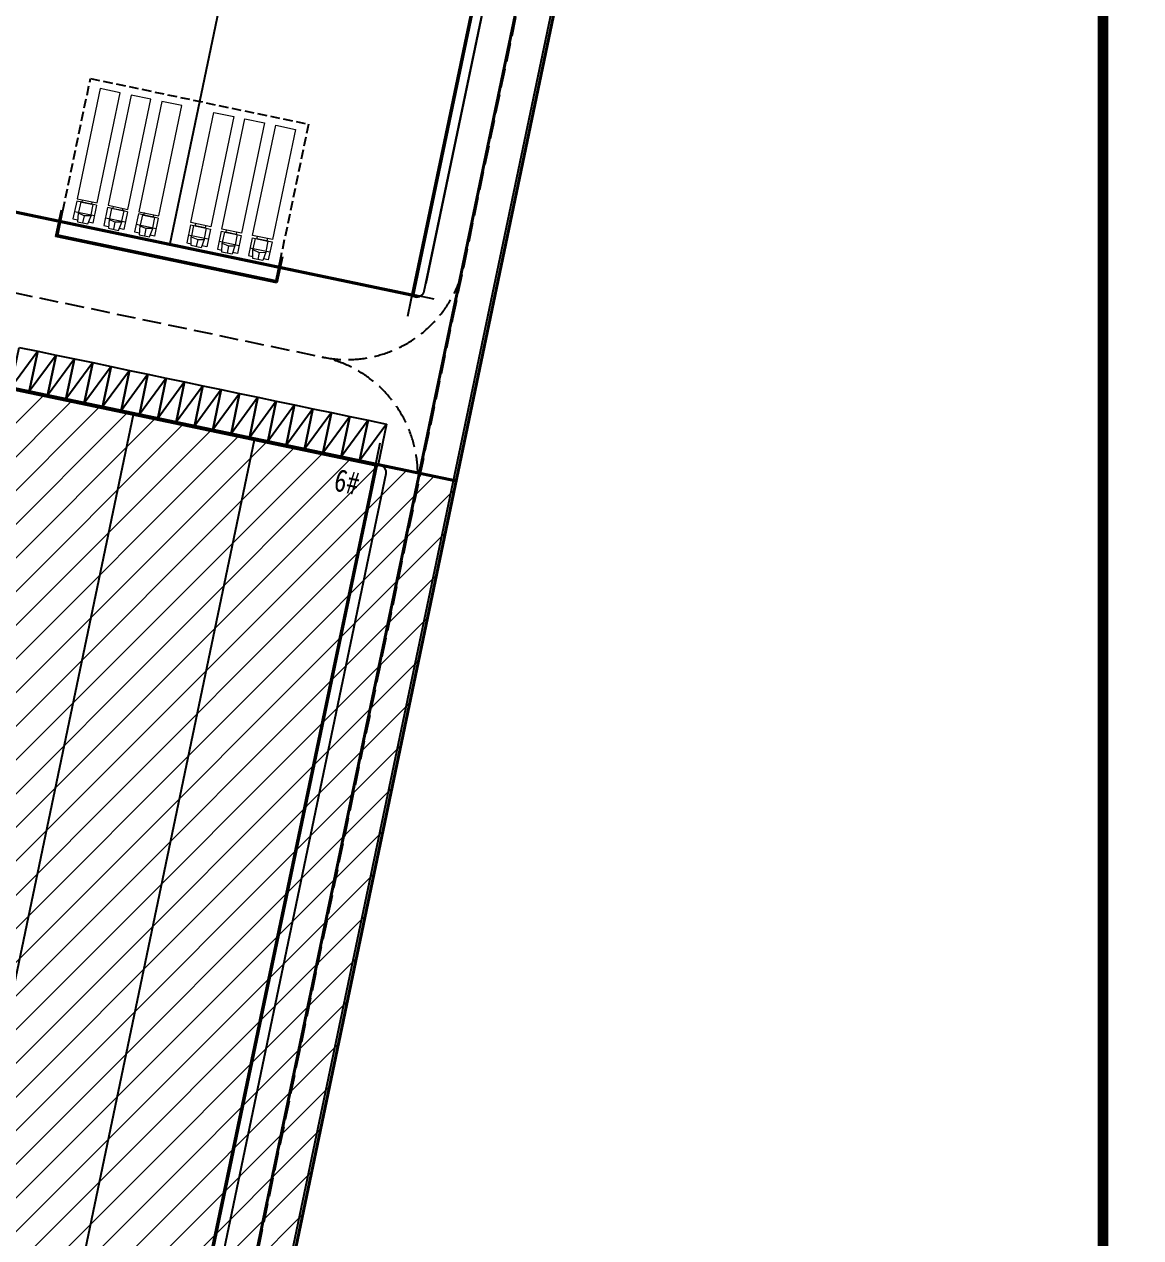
# Model space of a CAD drawing. Extents: x 1738711 to 2346805, y 1189731 to 2516152.
# Drawn here: x 2008994 to 2012864, y 1630696 to 1634900 of the extents above; entities that cross this region are included whole.
import ezdxf
from ezdxf.enums import TextEntityAlignment as Align

# ---------------------------------------------------------------- set-up
doc = ezdxf.new("R2010")
doc.units = 0
doc.header["$LTSCALE"] = 1000
doc.header["$MEASUREMENT"] = 0
for name, pattern in [('ACAD_ISO04W100', [30.5, 24, -3, 0.5, -3]), ('DASH', [0.35, 0.25, -0.1]), ('DASHDOT', [25.4, 12.7, -6.35, 0, -6.35]), ('DOTE', [2.42, 2, -0.2, 0.02, -0.2])]:
    doc.linetypes.add(name, pattern=pattern)
for name, color, linetype in [('DOTE', 1, 'Continuous'), ('TK', 4, 'Continuous'), ('建筑', 2, 'Continuous'), ('建筑控制线', 144, 'DASH'), ('文字标准', 7, 'Continuous'), ('红线', 1, 'ACAD_ISO04W100'), ('绿化', 66, 'Continuous'), ('车', 203, 'Continuous'), ('车位', 5, 'DASH'), ('道路', 57, 'DASHDOT'), ('道路中心线', 1, 'Continuous'), ('项目范围', 7, 'Continuous')]:
    doc.layers.add(name, color=color, linetype=linetype)
doc.layers.add('填充', color=252, linetype='Continuous', lineweight=5)
doc.styles.add('DIMST', font='SIMSUN.TTF', dxfattribs={"width": 0.8})
doc.styles.add('宋体', font='SIMSUN.TTF', dxfattribs={"width": 0.75})

# ---------------------------------------------------------------- blocks, each defined once
blk = doc.blocks.new('herahgerahreahre')
at = {"layer": '填充'}
h = blk.add_hatch(dxfattribs=at)
h.set_pattern_fill('ANSI31,_O', color=256, scale=2)
h.set_pattern_definition([(45, (0, 0), (-2.2450640303, 2.2450640303), [])])
edge = h.paths.add_edge_path()
edge.add_line((519004.05, 3420617.66), (519185.57, 3420579.69))
edge.add_line((519185.57, 3420579.69), (519156.59, 3420441.15))
edge.add_line((519156.59, 3420441.15), (518966.61, 3420480.89))
edge.add_arc((520373.41, 3420169.26), 1440.9, 161.86873, 167.50964, ccw=False)
at = {"color": 8}
blk.add_lwpolyline([(518937.37, 3420848.58), (519271.81, 3420848.58), (519271.81, 3420428.58), (518937.37, 3420428.58)], close=True, dxfattribs=at)
at = {"layer": 'DOTE', "color": 8, "linetype": 'DOTE'}
for p, q in [((519180.3, 3420607.46), (519179.07, 3420601.59)), ((519182.62, 3420603.91), (519176.74, 3420605.14)), ((519174.22, 3420578.9), (519175.45, 3420584.77)), ((519177.77, 3420581.22), (519171.9, 3420582.45))]:
    blk.add_line(p, q, dxfattribs=at)
at = {"layer": '建筑', "color": 8}
for points in [[(519135.88, 3420717.48), (519200.68, 3420703.93), (519179.84, 3420604.29), (519115.04, 3420617.84)], [(519136.04, 3420717.25), (519200.44, 3420703.78), (519179.68, 3420604.52), (519115.27, 3420618)], [(519110.25, 3420595.45), (519175.05, 3420581.89), (519150.27, 3420463.46), (519085.48, 3420477.01)], [(519110.41, 3420595.21), (519174.81, 3420581.74), (519150.12, 3420463.69), (519085.71, 3420477.17)]]:
    blk.add_lwpolyline(points, close=True, dxfattribs=at)
for points in [[(519168.12, 3420710.43), (519147.38, 3420611.28)], [(519142.51, 3420588.49), (519117.82, 3420470.45)], [(519158.66, 3420585.12), (519133.97, 3420467.07)]]:
    blk.add_lwpolyline(points, dxfattribs=at)
at = {"layer": '建筑控制线', "color": 8, "linetype": 'DASH', "ltscale": 5, "const_width": 0.4}
blk.add_lwpolyline([(519091.33, 3420811.97, 0.064975), (518972.58, 3420484.75), (519152.72, 3420447.07), (519220.5, 3420771.14)], format="xyb", dxfattribs=at)
at = {"layer": '红线', "color": 8, "linetype": 'DOTE', "ltscale": 0.001, "const_width": 0.4}
blk.add_lwpolyline([(519004.05, 3420617.66), (519185.57, 3420579.69), (519156.59, 3420441.15), (518966.61, 3420480.89, -0.024618), (519004.05, 3420617.66)], format="xyb", dxfattribs=at)
at = {"layer": '绿化', "color": 8}
blk.add_lwpolyline([(519200.68, 3420703.93), (519179.84, 3420604.29), (519180.13, 3420604.23, 0.411054), (519181.31, 3420604.99), (519201.75, 3420702.68, 0.414214), (519200.97, 3420703.87), (519200.97, 3420703.87)], format="xyb", close=True, dxfattribs=at)
at = {"layer": '车', "color": 8}
for p, q in [((519132.21, 3420612.28), (519132.96, 3420615.83)), ((519132.41, 3420612.24), (519133.15, 3420615.79)), ((519161.68, 3420606.11), (519132.21, 3420612.28)), ((519161.52, 3420606.35), (519132.45, 3420612.43)), ((519162.2, 3420609.61), (519161.48, 3420606.15)), ((519162.4, 3420609.57), (519161.68, 3420606.11))]:
    blk.add_line(p, q, dxfattribs=at)
at = {"layer": '车', "color": 8, "linetype": 'DASH', "ltscale": 0.005}
blk.add_lwpolyline([(519133.13, 3420615.69), (519136.82, 3420633.31), (519165.89, 3420627.23), (519162.2, 3420609.61)], dxfattribs=at)
at = {"layer": '车位', "color": 8, "lineweight": 0}
for p, q in [((519138.13, 3420631.98), (519135.06, 3420617.29)), ((519137.7, 3420616.74), (519140.77, 3420631.42)), ((519140.77, 3420631.42), (519138.13, 3420631.98)), ((519142.24, 3420631.12), (519139.17, 3420616.43)), ((519144.88, 3420630.56), (519142.24, 3420631.12)), ((519141.81, 3420615.88), (519144.88, 3420630.56)), ((519146.35, 3420630.26), (519143.28, 3420615.57)), ((519145.92, 3420615.02), (519149, 3420629.7)), ((519149, 3420629.7), (519146.35, 3420630.26)), ((519150.21, 3420614.12), (519153.28, 3420628.81)), ((519155.93, 3420628.25), (519152.86, 3420613.57)), ((519153.28, 3420628.81), (519155.93, 3420628.25)), ((519154.32, 3420613.26), (519157.39, 3420627.95)), ((519157.39, 3420627.95), (519160.04, 3420627.39)), ((519160.04, 3420627.39), (519156.97, 3420612.71)), ((519158.43, 3420612.4), (519161.51, 3420627.09)), ((519164.15, 3420626.53), (519161.08, 3420611.85)), ((519161.51, 3420627.09), (519164.15, 3420626.53)), ((519134.98, 3420616.99), (519134.48, 3420614.6)), ((519137.64, 3420616.43), (519134.98, 3420616.99)), ((519135.06, 3420617.29), (519137.7, 3420616.74)), ((519135.52, 3420616.87), (519135.24, 3420615.5)), ((519137.19, 3420616.53), (519135.52, 3420616.87)), ((519135.73, 3420617.16), (519135.67, 3420616.84)), ((519135.67, 3420616.84), (519136.99, 3420616.57)), ((519136.9, 3420615.16), (519137.19, 3420616.53)), ((519136.99, 3420616.57), (519137.06, 3420616.87)), ((519137.64, 3420616.43), (519137.14, 3420614.04)), ((519139.17, 3420616.43), (519141.81, 3420615.88)), ((519139.85, 3420616.3), (519139.78, 3420615.98)), ((519134.48, 3420614.6), (519135.12, 3420614.47)), ((519134.71, 3420615.61), (519137.35, 3420615.06)), ((519135.2, 3420615.39), (519135.1, 3420614.22)), ((519135.22, 3420615.51), (519135.2, 3420615.39)), ((519135.97, 3420615.03), (519135.21, 3420615.38)), ((519135.97, 3420615.03), (519135.77, 3420614.08)), ((519136.91, 3420615.03), (519135.97, 3420615.03)), ((519136.45, 3420613.94), (519136.91, 3420615.03)), ((519136.9, 3420615.16), (519136.9, 3420615.16)), ((519136.93, 3420615.15), (519136.91, 3420615.03)), ((519139.09, 3420616.13), (519138.59, 3420613.74)), ((519138.82, 3420614.75), (519141.46, 3420614.2)), ((519141.75, 3420615.57), (519139.09, 3420616.13)), ((519139.33, 3420614.65), (519139.31, 3420614.53)), ((519139.63, 3420616.01), (519139.35, 3420614.64)), ((519141.3, 3420615.67), (519139.63, 3420616.01)), ((519139.78, 3420615.98), (519141.11, 3420615.71)), ((519141.01, 3420614.3), (519141.3, 3420615.67)), ((519141.11, 3420615.71), (519141.17, 3420616.01)), ((519141.75, 3420615.57), (519141.25, 3420613.18)), ((519143.2, 3420615.27), (519142.7, 3420612.88)), ((519145.86, 3420614.71), (519143.2, 3420615.27)), ((519143.28, 3420615.57), (519145.92, 3420615.02)), ((519143.75, 3420615.15), (519143.46, 3420613.78)), ((519145.41, 3420614.81), (519143.75, 3420615.15)), ((519143.96, 3420615.44), (519143.89, 3420615.12)), ((519143.89, 3420615.12), (519145.22, 3420614.85)), ((519145.12, 3420613.44), (519145.41, 3420614.81)), ((519145.22, 3420614.85), (519145.28, 3420615.15)), ((519145.86, 3420614.71), (519145.36, 3420612.32)), ((519135.1, 3420614.22), (519136.45, 3420613.94)), ((519137.14, 3420614.04), (519136.54, 3420614.17)), ((519138.59, 3420613.74), (519139.24, 3420613.61)), ((519139.31, 3420614.53), (519139.21, 3420613.36)), ((519139.21, 3420613.36), (519140.56, 3420613.08)), ((519140.08, 3420614.17), (519139.32, 3420614.52)), ((519140.08, 3420614.17), (519139.89, 3420613.22)), ((519141.02, 3420614.17), (519140.08, 3420614.17)), ((519140.56, 3420613.08), (519141.02, 3420614.17)), ((519141.25, 3420613.18), (519140.65, 3420613.31)), ((519141.01, 3420614.3), (519141.01, 3420614.3)), ((519141.04, 3420614.29), (519141.02, 3420614.17)), ((519142.93, 3420613.89), (519145.57, 3420613.34)), ((519143.42, 3420613.67), (519143.32, 3420612.5)), ((519143.44, 3420613.79), (519143.42, 3420613.67)), ((519144.2, 3420613.31), (519143.43, 3420613.66)), ((519144.2, 3420613.31), (519144, 3420612.36)), ((519145.13, 3420613.31), (519144.2, 3420613.31)), ((519144.67, 3420612.22), (519145.13, 3420613.31)), ((519145.12, 3420613.44), (519145.12, 3420613.44)), ((519145.15, 3420613.43), (519145.13, 3420613.31)), ((519150.15, 3420613.82), (519149.65, 3420611.43)), ((519150.15, 3420613.82), (519152.81, 3420613.26)), ((519152.86, 3420613.57), (519150.21, 3420614.12)), ((519150.31, 3420612.35), (519150.6, 3420613.72)), ((519150.6, 3420613.72), (519152.26, 3420613.37)), ((519150.79, 3420613.68), (519150.86, 3420613.99)), ((519152.12, 3420613.4), (519150.79, 3420613.68)), ((519152.26, 3420613.37), (519151.98, 3420612)), ((519152.18, 3420613.72), (519152.12, 3420613.4)), ((519152.81, 3420613.26), (519152.31, 3420610.87)), ((519154.26, 3420612.96), (519153.76, 3420610.57)), ((519154.26, 3420612.96), (519156.92, 3420612.4)), ((519156.97, 3420612.71), (519154.32, 3420613.26)), ((519154.9, 3420612.82), (519154.97, 3420613.13)), ((519142.7, 3420612.88), (519143.35, 3420612.75)), ((519143.32, 3420612.5), (519144.67, 3420612.22)), ((519145.36, 3420612.32), (519144.76, 3420612.45)), ((519149.65, 3420611.43), (519150.25, 3420611.3)), ((519152.5, 3420611.89), (519149.86, 3420612.44)), ((519150.24, 3420611.05), (519150.25, 3420612.24)), ((519150.28, 3420612.36), (519150.25, 3420612.24)), ((519150.25, 3420612.24), (519151.11, 3420611.86)), ((519150.31, 3420612.35), (519150.31, 3420612.35)), ((519151.11, 3420611.86), (519150.91, 3420610.91)), ((519151.11, 3420611.86), (519151.95, 3420611.88)), ((519151.97, 3420611.88), (519151.58, 3420610.77)), ((519151.99, 3420612), (519151.97, 3420611.88)), ((519156.62, 3420611.03), (519153.97, 3420611.58)), ((519154.35, 3420610.19), (519154.37, 3420611.38)), ((519154.39, 3420611.5), (519154.37, 3420611.38)), ((519154.37, 3420611.38), (519155.22, 3420611)), ((519154.42, 3420611.49), (519154.71, 3420612.86)), ((519154.42, 3420611.49), (519154.42, 3420611.49)), ((519154.71, 3420612.86), (519156.37, 3420612.51)), ((519156.23, 3420612.54), (519154.9, 3420612.82)), ((519156.37, 3420612.51), (519156.09, 3420611.14)), ((519156.3, 3420612.86), (519156.23, 3420612.54)), ((519156.92, 3420612.4), (519156.42, 3420610.01)), ((519158.37, 3420612.1), (519157.87, 3420609.71)), ((519158.37, 3420612.1), (519161.03, 3420611.54)), ((519161.08, 3420611.85), (519158.43, 3420612.4)), ((519158.53, 3420610.63), (519158.82, 3420612)), ((519158.82, 3420612), (519160.48, 3420611.65)), ((519159.01, 3420611.96), (519159.08, 3420612.27)), ((519160.34, 3420611.68), (519159.01, 3420611.96)), ((519160.48, 3420611.65), (519160.2, 3420610.28)), ((519160.41, 3420612), (519160.34, 3420611.68)), ((519161.03, 3420611.54), (519160.53, 3420609.15)), ((519151.58, 3420610.77), (519150.24, 3420611.05)), ((519152.31, 3420610.87), (519151.66, 3420611.01)), ((519153.76, 3420610.57), (519154.36, 3420610.44)), ((519155.69, 3420609.91), (519154.35, 3420610.19)), ((519155.22, 3420611), (519155.02, 3420610.05)), ((519155.22, 3420611), (519156.06, 3420611.02)), ((519156.08, 3420611.02), (519155.69, 3420609.91)), ((519156.42, 3420610.01), (519155.77, 3420610.15)), ((519156.1, 3420611.14), (519156.08, 3420611.02)), ((519157.87, 3420609.71), (519158.47, 3420609.58)), ((519160.73, 3420610.17), (519158.08, 3420610.72)), ((519158.46, 3420609.33), (519158.48, 3420610.52)), ((519158.5, 3420610.64), (519158.48, 3420610.52)), ((519158.48, 3420610.52), (519159.33, 3420610.14)), ((519158.53, 3420610.63), (519158.53, 3420610.63)), ((519159.33, 3420610.14), (519159.13, 3420609.19)), ((519159.33, 3420610.14), (519160.17, 3420610.16)), ((519160.19, 3420610.16), (519159.81, 3420609.05)), ((519160.21, 3420610.28), (519160.19, 3420610.16)), ((519159.81, 3420609.05), (519158.46, 3420609.33)), ((519160.53, 3420609.15), (519159.88, 3420609.29))]:
    blk.add_line(p, q, dxfattribs=at)
at = {"layer": '车位', "color": 8}
for points in [[(519129.78, 3420596.98), (519128.65, 3420591.6), (519126.21, 3420592.11), (519127.33, 3420597.49)], [(519132.23, 3420596.47), (519131.1, 3420591.09), (519128.65, 3420591.6), (519129.78, 3420596.98)], [(519134.67, 3420595.96), (519133.55, 3420590.57), (519131.1, 3420591.09), (519132.23, 3420596.47)], [(519137.12, 3420595.45), (519135.99, 3420590.06), (519133.55, 3420590.57), (519134.67, 3420595.96)], [(519139.57, 3420594.93), (519138.44, 3420589.55), (519135.99, 3420590.06), (519137.12, 3420595.45)], [(519142.01, 3420594.42), (519140.89, 3420589.04), (519138.44, 3420589.55), (519139.57, 3420594.93)], [(519144.46, 3420593.91), (519143.34, 3420588.53), (519140.89, 3420589.04), (519142.01, 3420594.42)], [(519146.91, 3420593.4), (519145.78, 3420588.01), (519143.34, 3420588.53), (519144.46, 3420593.91)], [(519149.36, 3420592.89), (519148.23, 3420587.5), (519145.78, 3420588.01), (519146.91, 3420593.4)], [(519151.8, 3420592.37), (519150.68, 3420586.99), (519148.23, 3420587.5), (519149.36, 3420592.89)], [(519154.25, 3420591.86), (519153.12, 3420586.48), (519150.68, 3420586.99), (519151.8, 3420592.37)], [(519156.7, 3420591.35), (519155.57, 3420585.97), (519153.12, 3420586.48), (519154.25, 3420591.86)], [(519159.14, 3420590.84), (519158.02, 3420585.45), (519155.57, 3420585.97), (519156.7, 3420591.35)], [(519161.59, 3420590.33), (519160.46, 3420584.94), (519158.02, 3420585.45), (519159.14, 3420590.84)], [(519164.04, 3420589.81), (519162.91, 3420584.43), (519160.46, 3420584.94), (519161.59, 3420590.33)], [(519166.48, 3420589.3), (519165.36, 3420583.92), (519162.91, 3420584.43), (519164.04, 3420589.81)], [(519168.93, 3420588.79), (519167.81, 3420583.41), (519165.36, 3420583.92), (519166.48, 3420589.3)], [(519171.38, 3420588.28), (519170.25, 3420582.9), (519167.81, 3420583.41), (519168.93, 3420588.79)], [(519173.83, 3420587.77), (519172.7, 3420582.38), (519170.25, 3420582.9), (519171.38, 3420588.28)], [(519176.27, 3420587.26), (519175.15, 3420581.87), (519172.7, 3420582.38), (519173.83, 3420587.77)]]:
    blk.add_lwpolyline(points, close=True, dxfattribs=at)
for points in [[(519129.78, 3420596.98), (519126.21, 3420592.11)], [(519132.23, 3420596.47), (519128.65, 3420591.6)], [(519134.67, 3420595.96), (519131.1, 3420591.09)], [(519137.12, 3420595.45), (519133.55, 3420590.57)], [(519139.57, 3420594.93), (519135.99, 3420590.06)], [(519142.01, 3420594.42), (519138.44, 3420589.55)], [(519144.46, 3420593.91), (519140.89, 3420589.04)], [(519146.91, 3420593.4), (519143.34, 3420588.53)], [(519149.36, 3420592.89), (519145.78, 3420588.01)], [(519151.8, 3420592.37), (519148.23, 3420587.5)], [(519154.25, 3420591.86), (519150.68, 3420586.99)], [(519156.7, 3420591.35), (519153.12, 3420586.48)], [(519159.14, 3420590.84), (519155.57, 3420585.97)], [(519161.59, 3420590.33), (519158.02, 3420585.45)], [(519164.04, 3420589.81), (519160.46, 3420584.94)], [(519166.48, 3420589.3), (519162.91, 3420584.43)], [(519168.93, 3420588.79), (519165.36, 3420583.92)], [(519171.38, 3420588.28), (519167.81, 3420583.41)], [(519173.83, 3420587.77), (519170.25, 3420582.9)], [(519176.27, 3420587.26), (519172.7, 3420582.38)]]:
    blk.add_lwpolyline(points, dxfattribs=at)
at = {"layer": '道路', "color": 8, "linetype": 'ByBlock', "ltscale": 0.01}
for p, q in [((519159.14, 3420455.06), (519226.36, 3420776.39)), ((519201.75, 3420702.68), (519181.52, 3420605.98)), ((519179.74, 3420604.31), (519180.13, 3420604.23)), ((519176.21, 3420580.63), (519151.85, 3420464.15)), ((519174.95, 3420581.91), (519175.44, 3420581.81))]:
    blk.add_line(p, q, dxfattribs=at)
for centre, start, end in [((519180.33, 3420605.2), 258.185, 348.185), ((519175.24, 3420580.83), 348.185, 78.185)]:
    blk.add_arc(centre, 1, start, end, dxfattribs=at)
at = {"layer": '道路中心线', "color": 8, "linetype": 'DASH', "ltscale": 0.01}
for p, q in [((519185.14, 3420601.34), (519224.55, 3420789.71)), ((519047.82, 3420621.28), (519167.72, 3420596.2)), ((519178.59, 3420570.02), (519185.14, 3420601.34)), ((519158.53, 3420474.09), (519178.59, 3420570.02))]:
    blk.add_line(p, q, dxfattribs=at)
for centre, start, end in [((519171, 3420611.86), 258.185, 348.185), ((519164.45, 3420580.53), 348.185, 78.185)]:
    blk.add_arc(centre, 16, start, end, dxfattribs=at)
at = {"layer": '项目范围', "color": 8, "linetype": 'Continuous', "const_width": 0.4, "flags": 128}
blk.add_lwpolyline([(519185.57, 3420579.69), (519004.04, 3420617.66, -0.040295), (519088.69, 3420817.73), (519092.3, 3420819.11), (519128.83, 3420804.7, 0.049851), (519226.86, 3420777.1), (519185.57, 3420579.69)], format="xyb", dxfattribs=at)
at = {"layer": '文字标准', "color": 8, "insert": (519169.72, 3420581.38), "char_height": 3, "attachment_point": 1, "rotation": 348.185, "style": 'DIMST'}
blk.add_mtext_dynamic_manual_height_columns('{\\fSimHei|b1|i0|c0|p49;6#}', width=6.54, gutter_width=15, heights=[0], dxfattribs=at)
blk = doc.blocks.new('资质')
at = {"layer": 'TK', "color": 7, "const_width": 25}
blk.add_lwpolyline([(250, 8700), (6750, 8700), (6750, 0), (250, 0)], close=True, dxfattribs=at)
blk = doc.blocks.new('hjashrtahreahe')
at = {"layer": 'TK', "color": 7, "const_width": 25}
blk.add_lwpolyline([(76600, 58400), (76600, 1000)], dxfattribs=at)
at = {"layer": 'TK', "color": 1}
blk.add_blockref('资质', (76350, 49700), dxfattribs=at)
at = {"layer": 'TK', "style": '宋体', "width": 0.75}
for tag, height, p in [('项目负责人', 350, (6002.9, 57088.7)), ('专业负责人', 350, (6002.9, 56223.7)), ('设计人', 350, (6002.9, 55419.4)), ('版号1', 250, (77303.9, 22193.4)), ('时间1', 250, (82405.3, 22193.4)), ('版号2', 250, (77303.9, 21593.4)), ('时间2', 250, (82405.3, 21593.4)), ('版号3', 250, (77303.9, 20993.4)), ('时间3', 250, (82405.3, 20993.4)), ('建筑会签', 0.0001, (78977.9, 2403.2)), ('电气会签', 0.0001, (82127.9, 2403.2)), ('结构会签', 0.0001, (78977.9, 1803.2)), ('暖通会签', 0.0001, (82127.9, 1803.2)), ('给排水会签', 0.0001, (78977.9, 1249.5)), ('智能化会签', 0.0001, (82127.9, 1249.5))]:
    blk.add_attdef(tag, text='', height=height, dxfattribs=at).set_placement(p, align=Align.CENTER)
for tag, p in [('合作设计单位', (80815.9, 48985.9)), ('版号说明1', (79853.9, 22318.2)), ('版号说明2', (79853.9, 21718.2)), ('版号说明3', (79853.9, 21118.2)), ('浙江绿储科技有限公司', (80545.2, 16035.9)), ('百兆瓦级集中式熔盐储能关键', (80545.2, 14953.2)), ('设备研发及制造基地项目', (80545.2, 14603.3)), ('1#研发楼', (80545.2, 13635.9)), ('图名', (80545.2, 12435.9)), ('工程编号', (78977.9, 11460.9)), ('子项编号', (82127.9, 11460.9)), ('建筑', (78977.9, 10710.9)), ('图号', (82127.9, 10710.9)), ('施工图', (78977.9, 9960.9)), ('2023.03', (82127.9, 9960.9)), ('审定', (79352.9, 8460.9)), ('审核', (79352.9, 7710.9)), ('工程负责', (79352.9, 6960.9)), ('专业负责', (79352.9, 6210.9)), ('设计', (79352.9, 5460.9)), ('制图', (79352.9, 4710.9)), ('校对', (79352.9, 3960.9))]:
    blk.add_attdef(tag, text='', height=250, dxfattribs=at).set_placement(p, align=Align.MIDDLE_CENTER)

msp = doc.modelspace()

# ---------------------------------------------------------------- block references
for name, p, xscale, yscale, zscale in [('hjashrtahreahe', (1897833.1, 1552709.1), 1.5, 1.5, 1.5), ('herahgerahreahre', (-11488334, -87301754.1), 26, 26, 26)]:
    msp.add_blockref(name, p, dxfattribs=dict(xscale=xscale, yscale=yscale, zscale=zscale))

doc.saveas('drawing.dxf')
